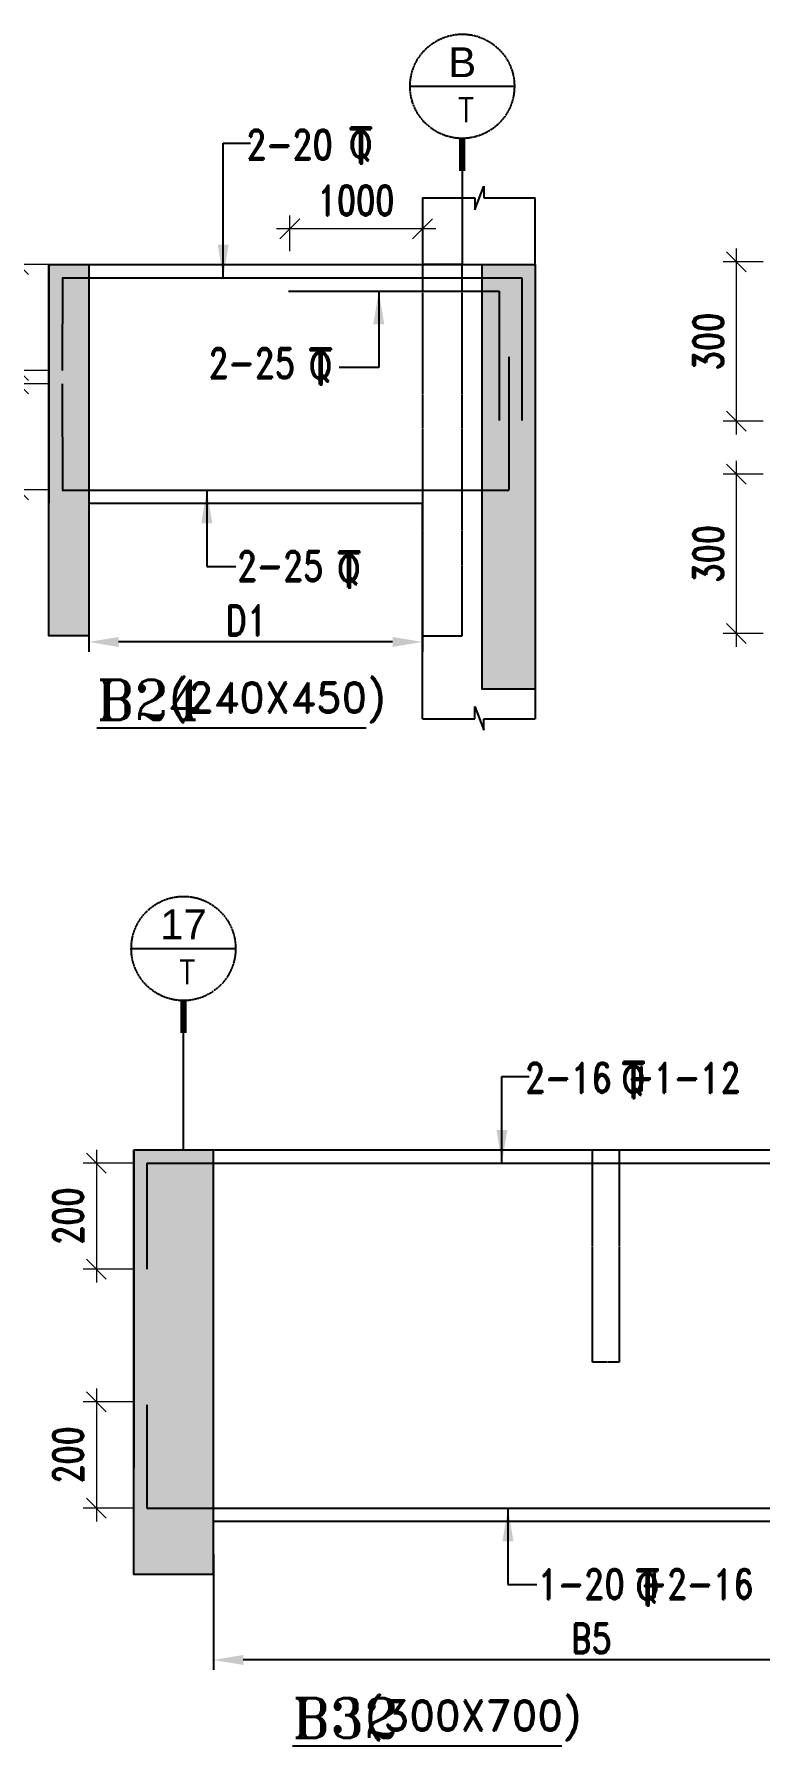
# Model space of a CAD drawing. Header units: millimetres. Extents: x 2061841 to 105821645, y -77612 to 48520811.
# Drawn here: x 2657337 to 2662806, y 15112 to 28011 of the extents above; entities that cross this region are included whole.
import ezdxf
from ezdxf.enums import TextEntityAlignment as Align

# ---------------------------------------------------------------- set-up
doc = ezdxf.new("R2010")
doc.units = ezdxf.units.MM
doc.header["$LTSCALE"] = 10
doc.header["$MEASUREMENT"] = 0
for name, pattern in [('$0$HIDDEN', [0.375, 0.25, -0.125]), ('BASEMENT COLUMN SETTING OUT-PART 2_R4$0$CENTER', [2, 1.25, -0.25, 0.25, -0.25]), ('CENTER', [2, 1.25, -0.25, 0.25, -0.25])]:
    doc.linetypes.add(name, pattern=pattern)
for name, color, linetype in [('A-Grid-Tower', 8, 'CENTER'), ('BASEMENT COLUMN SETTING OUT-PART 2_R4$0$A-GRID-MAIN', 2, 'BASEMENT COLUMN SETTING OUT-PART 2_R4$0$CENTER'), ('BEAM', 4, 'Continuous'), ('BEAM HATCH', 252, 'Continuous'), ('BEAM STIRRUPS', 3, 'Continuous'), ('LEADER', 3, 'Continuous'), ('REIN', 1, 'Continuous'), ('SHEET', 7, 'Continuous'), ('VIN_BEAM', 4, 'Continuous')]:
    doc.layers.add(name, color=color, linetype=linetype)
doc.layers.add('TEXT', color=2, linetype='Continuous', lineweight=25)
doc.layers.add('VIN_SLAB DIMENSION', color=3, linetype='Continuous', lineweight=13)
doc.styles.add('200', font='romand.shx', dxfattribs={"width": 0.8, "height": 225})
doc.styles.add('BASEMENT COLUMN SETTING OUT-PART 2_R4$0$MAS-TXTL', font='arial.ttf', dxfattribs={"height": 200})
doc.styles.add('BASEMENT COLUMN SETTING OUT-PART 2_R4$0$MAS-TXTS', font='romans.shx', dxfattribs={"width": 0.8, "height": 180})
doc.styles.add('PK', font='romand.shx', dxfattribs={"width": 0.7, "height": 225})
doc.styles.add('PRP 100', font='romand.shx', dxfattribs={"width": 0.75})
doc.styles.add('RD', font='romand.shx', dxfattribs={"width": 0.9, "height": 225})
doc.styles.add('ROMAND', font='romand', dxfattribs={"height": 200})
doc.styles.add('RT', font='romant.shx', dxfattribs={"height": 250})
doc.dimstyles.new('dim', dxfattribs={"dimtxt": 225, "dimasz": 150, "dimexe": 100, "dimexo": 100, "dimgap": 100, "dimtad": 1, "dimdec": 0, "dimlfac": -1, "dimrnd": 5, "dimdsep": 46, "dimtxsty": 'PRP 100', "dimblk": 'OBLIQUE', "dimcen": 1.5, "dimdle": 100, "dimclrd": 3, "dimclre": 3, "dimclrt": 2, "dimadec": 0, "dimazin": 0, "dimtfac": 1, "dimtdec": 0, "dimtix": 1, "dimtmove": 0, "dimatfit": 3, "dimldrblk": 'OBLIQUE', "dimfxl": 200, "dimlwd": -1, "dimlwe": -1, "dimarcsym": 0})
doc.dimstyles.new('GR', dxfattribs={"dimtxt": 225, "dimasz": 100, "dimexe": 50, "dimexo": 50, "dimgap": 40, "dimtad": 1, "dimdec": 0, "dimzin": 0, "dimdsep": 46, "dimtxsty": 'RD', "dimblk1": 'OBLIQUE', "dimblk2": 'OBLIQUE', "dimsah": 1, "dimcen": 0, "dimdle": 100, "dimclrd": 3, "dimclre": 3, "dimclrt": 2, "dimadec": 0, "dimazin": 0, "dimtfac": 1, "dimtdec": 0, "dimtix": 1, "dimtmove": 0, "dimatfit": 3, "dimfxl": 1, "dimtolj": 1, "dimtzin": 0, "dimarcsym": 0})
doc.dimstyles.new('GR2', dxfattribs={"dimtxt": 225, "dimasz": 100, "dimexe": 75, "dimexo": 75, "dimgap": 50, "dimtad": 1, "dimdec": 0, "dimdsep": 46, "dimtxsty": '200', "dimblk1": 'OBLIQUE', "dimblk2": 'OBLIQUE', "dimsah": 1, "dimcen": 50, "dimdle": 75, "dimclrd": 3, "dimclre": 3, "dimclrt": 2, "dimadec": 0, "dimazin": 0, "dimtfac": 1, "dimtdec": 0, "dimtix": 1, "dimtmove": 0, "dimatfit": 3, "dimldrblk": 'OBLIQUE', "dimfxl": 1, "dimtolj": 1, "dimtzin": 0, "dimarcsym": 0})

# ---------------------------------------------------------------- blocks, each defined once
blk = doc.blocks.new('A$C33BE299A')
at = {"layer": 'SHEET', "color": 4, "style": 'ROMAND'}
for s, height, p in [('T', 170, (-16.2, 0)), ('Q', 125, (-14.4, 26.9))]:
    blk.add_text(s, height=height, dxfattribs=at).set_placement(p)
blk = doc.blocks.new('*D2507')
at = {"layer": 'BEAM STIRRUPS', "color": 3, "lineweight": -2, "ltscale": 0.25, "transparency": 16777216}
for p, q in [((2657748, 24228), (2657748, 23356)), ((2660263, 24171), (2660263, 23356)), ((2660038, 23431), (2657973, 23431))]:
    blk.add_line(p, q, dxfattribs=at)
at = {"layer": 'BEAM STIRRUPS', "color": 3, "linetype": 'Continuous', "ltscale": 0.25, "transparency": 16777216}
for points in [[(2657973, 23468), (2657973, 23393), (2657748, 23431)], [(2660038, 23468), (2660038, 23393), (2660263, 23431)]]:
    blk.add_solid(points, dxfattribs=at)
at = {"layer": 'Defpoints', "color": 0, "linetype": 'Continuous', "ltscale": 0.25, "transparency": 16777216}
for p in [(2657748, 24303, 2), (2660263, 24246, 46), (2657748, 23431)]:
    blk.add_point(p, dxfattribs=at)
at = {"layer": 'BEAM STIRRUPS', "color": 2, "linetype": 'Continuous', "ltscale": 0.25, "transparency": 16777216, "insert": (2658937, 23593), "char_height": 225, "attachment_point": 5, "rotation": 360, "style": '200'}
blk.add_mtext('\\A1;D1', dxfattribs=at)
blk = doc.blocks.new('_Oblique')
at = {"color": 0, "linetype": 'ByBlock', "lineweight": -2}
blk.add_line((-0.5, -0.5), (0.5, 0.5), dxfattribs=at)
blk = doc.blocks.new('*D2195')
at = {"layer": 'BEAM STIRRUPS', "color": 3, "lineweight": -2, "ltscale": 0.25, "transparency": 16777216}
for p, q in [((2664387, 16728), (2664387, 15683)), ((2658687, 16555), (2658687, 15683)), ((2664162, 15758), (2658912, 15758))]:
    blk.add_line(p, q, dxfattribs=at)
at = {"layer": 'BEAM STIRRUPS', "color": 3, "linetype": 'Continuous', "ltscale": 0.25, "transparency": 16777216}
for points in [[(2658912, 15796), (2658912, 15721), (2658687, 15758)], [(2664162, 15796), (2664162, 15721), (2664387, 15758)]]:
    blk.add_solid(points, dxfattribs=at)
at = {"layer": 'Defpoints', "color": 0, "linetype": 'Continuous', "ltscale": 0.25, "transparency": 16777216}
for p in [(2664387, 16803, 46), (2658687, 16630, 2), (2658687, 15758)]:
    blk.add_point(p, dxfattribs=at)
at = {"layer": 'BEAM STIRRUPS', "color": 2, "linetype": 'Continuous', "ltscale": 0.25, "transparency": 16777216, "insert": (2661537, 15921), "char_height": 225, "attachment_point": 5, "rotation": 360, "style": '200'}
blk.add_mtext('\\A1;B5', dxfattribs=at)
blk = doc.blocks.new('*D2153')
at = {"layer": 'Defpoints', "color": 0, "transparency": 16777216}
for p in [(2659263, 26545), (2659263, 26276, 0), (2660263, 26276, 0)]:
    blk.add_point(p, dxfattribs=at)
at = {"layer": 'VIN_SLAB DIMENSION', "color": 3, "transparency": 16777216}
for p, q in [((2659263, 26376), (2659263, 26645)), ((2660263, 26376), (2660263, 26645)), ((2660363, 26545), (2659163, 26545))]:
    blk.add_line(p, q, dxfattribs=at)
at = {"layer": 'VIN_SLAB DIMENSION', "color": 3, "transparency": 16777216, "xscale": 150, "yscale": 150, "zscale": 150, "rotation": 180}
blk.add_blockref('_Oblique', (2659263, 26545), dxfattribs=at)
at = {"layer": 'VIN_SLAB DIMENSION', "color": 3, "transparency": 16777216, "xscale": 150, "yscale": 150, "zscale": 150}
blk.add_blockref('_Oblique', (2660263, 26545), dxfattribs=at)
at = {"layer": 'VIN_SLAB DIMENSION', "color": 2, "transparency": 16777216, "insert": (2659763, 26758), "char_height": 225, "attachment_point": 5, "style": 'PRP 100'}
blk.add_mtext('1000', dxfattribs=at)
blk = doc.blocks.new('OBLIQUE')
blk = doc.blocks.new('BASEMENT COLUMN SETTING OUT-PART 2_R4$0$GRID TARGET1')
blk.add_wipeout([(393, -655), (392, -641), (392, -628), (390, -614), (389, -600), (387, -587), (384, -573), (381, -560), (377, -547), (373, -534), (369, -521), (364, -508), (359, -495), (353, -483), (347, -471), (340, -459), (333, -447), (325, -435), (318, -424), (309, -413), (301, -403), (292, -392), (282, -382), (273, -373), (263, -363), (252, -354), (242, -346), (231, -337), (220, -330), (208, -322), (196, -315), (184, -308), (172, -302), (160, -296), (147, -291), (134, -286), (121, -282), (108, -278), (95, -274), (82, -271), (68, -268), (55, -266), (41, -265), (27, -263), (14, -263), (0, -262), (-14, -263), (-27, -263), (-41, -265), (-55, -266), (-68, -268), (-82, -271), (-95, -274), (-108, -278), (-121, -282), (-134, -286), (-147, -291), (-160, -296), (-172, -302), (-184, -308), (-196, -315), (-208, -322), (-220, -330), (-231, -337), (-242, -346), (-252, -354), (-263, -363), (-273, -373), (-282, -382), (-292, -392), (-301, -403), (-309, -413), (-318, -424), (-325, -435), (-333, -447), (-340, -459), (-347, -471), (-353, -483), (-359, -495), (-364, -508), (-369, -521), (-373, -534), (-377, -547), (-381, -560), (-384, -573), (-387, -587), (-389, -600), (-390, -614), (-392, -628), (-392, -641), (-393, -655), (-392, -669), (-392, -682), (-390, -696), (-389, -710), (-387, -723), (-384, -737), (-381, -750), (-377, -763), (-373, -776), (-369, -789), (-364, -802), (-359, -815), (-353, -827), (-347, -839), (-340, -851), (-333, -863), (-325, -875), (-318, -886), (-309, -897), (-301, -907), (-292, -918), (-282, -928), (-273, -937), (-263, -947), (-252, -956), (-242, -964), (-231, -973), (-220, -981), (-208, -988), (-196, -995), (-184, -1002), (-172, -1008), (-160, -1014), (-147, -1019), (-134, -1024), (-121, -1028), (-108, -1032), (-95, -1036), (-82, -1039), (-68, -1042), (-55, -1044), (-41, -1046), (-27, -1047), (-14, -1047), (0, -1048), (14, -1047), (27, -1047), (41, -1046), (55, -1044), (68, -1042), (82, -1039), (95, -1036), (108, -1032), (121, -1028), (134, -1024), (147, -1019), (160, -1014), (172, -1008), (184, -1002), (196, -995), (208, -988), (220, -981), (231, -973), (242, -964), (252, -956), (263, -947), (273, -937), (282, -928), (292, -918), (301, -907), (309, -897), (318, -886), (325, -875), (333, -863), (340, -851), (347, -839), (353, -827), (359, -815), (364, -802), (369, -789), (373, -776), (377, -763), (381, -750), (384, -737), (387, -723), (389, -710), (390, -696), (392, -682), (392, -669)])
blk.add_line((-393, -655), (393, -655))
at = {"const_width": 48.8}
blk.add_lwpolyline([(0, -1048), (0, -1292)], dxfattribs=at)
blk.add_circle((0, -655), 393)
for tag, height, style, p in [('AS', 225, 'BASEMENT COLUMN SETTING OUT-PART 2_R4$0$MAS-TXTL', (0, -586)), ('REF', 180, 'BASEMENT COLUMN SETTING OUT-PART 2_R4$0$MAS-TXTS', (29, -925))]:
    blk.add_attdef(tag, text='', height=height, dxfattribs=dict(style=style)).set_placement(p, align=Align.CENTER)
blk = doc.blocks.new('*D1400')
at = {"layer": 'Defpoints', "color": 0, "transparency": 16777216}
for p in [(2657548, 26276, 52), (2657218, 25476), (2657548, 25476, 51)]:
    blk.add_point(p, dxfattribs=at)
at = {"layer": 'VIN_SLAB DIMENSION', "color": 3, "transparency": 16777216}
for p, q in [((2657218, 26376), (2657218, 25376)), ((2657448, 26276), (2657118, 26276)), ((2657448, 25476), (2657118, 25476))]:
    blk.add_line(p, q, dxfattribs=at)
at = {"layer": 'VIN_SLAB DIMENSION', "color": 3, "transparency": 16777216, "xscale": 150, "yscale": 150, "zscale": 150}
for p, rotation in [((2657218, 26276), 90), ((2657218, 25476), 270)]:
    blk.add_blockref('_Oblique', p, dxfattribs=dict(at, rotation=rotation))
at = {"layer": 'VIN_SLAB DIMENSION', "color": 2, "transparency": 16777216, "insert": (2657006, 25876), "char_height": 225, "attachment_point": 5, "rotation": 90, "style": 'PRP 100'}
blk.add_mtext('200', dxfattribs=at)
blk = doc.blocks.new('*D1401')
at = {"layer": 'Defpoints', "color": 0, "transparency": 16777216}
for p in [(2657548, 25376, 52), (2657218, 24576), (2657548, 24576, 51)]:
    blk.add_point(p, dxfattribs=at)
at = {"layer": 'VIN_SLAB DIMENSION', "color": 3, "transparency": 16777216}
for p, q in [((2657218, 25476), (2657218, 24476)), ((2657448, 25376), (2657118, 25376)), ((2657448, 24576), (2657118, 24576))]:
    blk.add_line(p, q, dxfattribs=at)
at = {"layer": 'VIN_SLAB DIMENSION', "color": 3, "transparency": 16777216, "xscale": 150, "yscale": 150, "zscale": 150}
for p, rotation in [((2657218, 25376), 90), ((2657218, 24576), 270)]:
    blk.add_blockref('_Oblique', p, dxfattribs=dict(at, rotation=rotation))
at = {"layer": 'VIN_SLAB DIMENSION', "color": 2, "transparency": 16777216, "insert": (2657006, 24976), "char_height": 225, "attachment_point": 5, "rotation": 90, "style": 'PRP 100'}
blk.add_mtext('200', dxfattribs=at)
blk = doc.blocks.new('*D1402')
at = {"layer": 'Defpoints', "color": 0, "transparency": 16777216}
for p in [(2662931, 26295), (2662629, 25095), (2662931, 25095)]:
    blk.add_point(p, dxfattribs=at)
at = {"layer": 'VIN_SLAB DIMENSION', "color": 3, "transparency": 16777216}
for p, q in [((2662629, 26395), (2662629, 24995)), ((2662831, 26295), (2662529, 26295)), ((2662831, 25095), (2662529, 25095))]:
    blk.add_line(p, q, dxfattribs=at)
at = {"layer": 'VIN_SLAB DIMENSION', "color": 3, "transparency": 16777216, "xscale": 150, "yscale": 150, "zscale": 150}
for p, rotation in [((2662629, 26295), 90), ((2662629, 25095), 270)]:
    blk.add_blockref('_Oblique', p, dxfattribs=dict(at, rotation=rotation))
at = {"layer": 'VIN_SLAB DIMENSION', "color": 2, "transparency": 16777216, "insert": (2662417, 25695), "char_height": 225, "attachment_point": 5, "rotation": 90, "style": 'PRP 100'}
blk.add_mtext('300', dxfattribs=at)
blk = doc.blocks.new('*D1403')
at = {"layer": 'Defpoints', "color": 0, "transparency": 16777216}
for p in [(2662931, 24695), (2662629, 23495), (2662931, 23495)]:
    blk.add_point(p, dxfattribs=at)
at = {"layer": 'VIN_SLAB DIMENSION', "color": 3, "transparency": 16777216}
for p, q in [((2662629, 24795), (2662629, 23395)), ((2662831, 24695), (2662529, 24695)), ((2662831, 23495), (2662529, 23495))]:
    blk.add_line(p, q, dxfattribs=at)
at = {"layer": 'VIN_SLAB DIMENSION', "color": 3, "transparency": 16777216, "xscale": 150, "yscale": 150, "zscale": 150}
for p, rotation in [((2662629, 24695), 90), ((2662629, 23495), 270)]:
    blk.add_blockref('_Oblique', p, dxfattribs=dict(at, rotation=rotation))
at = {"layer": 'VIN_SLAB DIMENSION', "color": 2, "transparency": 16777216, "insert": (2662417, 24095), "char_height": 225, "attachment_point": 5, "rotation": 90, "style": 'PRP 100'}
blk.add_mtext('300', dxfattribs=at)
blk = doc.blocks.new('*D1422')
at = {"layer": 'Defpoints', "color": 0, "transparency": 16777216}
for p in [(2658187, 19503, 52), (2657805, 18703), (2658187, 18703, 51)]:
    blk.add_point(p, dxfattribs=at)
at = {"layer": 'VIN_SLAB DIMENSION', "color": 3, "transparency": 16777216}
for p, q in [((2658087, 19503), (2657705, 19503)), ((2657805, 19603), (2657805, 18603)), ((2658087, 18703), (2657705, 18703))]:
    blk.add_line(p, q, dxfattribs=at)
at = {"layer": 'VIN_SLAB DIMENSION', "color": 3, "transparency": 16777216, "xscale": 150, "yscale": 150, "zscale": 150}
for p, rotation in [((2657805, 19503), 90), ((2657805, 18703), 270)]:
    blk.add_blockref('_Oblique', p, dxfattribs=dict(at, rotation=rotation))
at = {"layer": 'VIN_SLAB DIMENSION', "color": 2, "transparency": 16777216, "insert": (2657592, 19103), "char_height": 225, "attachment_point": 5, "rotation": 90, "style": 'PRP 100'}
blk.add_mtext('200', dxfattribs=at)
blk = doc.blocks.new('*D1423')
at = {"layer": 'Defpoints', "color": 0, "transparency": 16777216}
for p in [(2658187, 17703, 52), (2657805, 16903), (2658187, 16903, 51)]:
    blk.add_point(p, dxfattribs=at)
at = {"layer": 'VIN_SLAB DIMENSION', "color": 3, "transparency": 16777216}
for p, q in [((2657805, 17803), (2657805, 16803)), ((2658087, 17703), (2657705, 17703)), ((2658087, 16903), (2657705, 16903))]:
    blk.add_line(p, q, dxfattribs=at)
at = {"layer": 'VIN_SLAB DIMENSION', "color": 3, "transparency": 16777216, "xscale": 150, "yscale": 150, "zscale": 150}
for p, rotation in [((2657805, 17703), 90), ((2657805, 16903), 270)]:
    blk.add_blockref('_Oblique', p, dxfattribs=dict(at, rotation=rotation))
at = {"layer": 'VIN_SLAB DIMENSION', "color": 2, "transparency": 16777216, "insert": (2657592, 17303), "char_height": 225, "attachment_point": 5, "rotation": 90, "style": 'PRP 100'}
blk.add_mtext('200', dxfattribs=at)

msp = doc.modelspace()

# ---------------------------------------------------------------- hatches: boundary and pattern name
at = {"layer": 'BEAM HATCH'}
h = msp.add_hatch(color=252, dxfattribs=at)
h.paths.add_polyline_path([(2657448.1, 26275.6), (2657748.1, 26275.6), (2657748.1, 23475.6), (2657448.1, 23475.6), (2657448.1, 26275.6)])
h.paths.add_polyline_path([(2658760.5, 23818.4), (2659113, 23818.4), (2659113, 23368.4), (2658760.5, 23368.4)], flags=9)
for points in [[(2660713.2, 26275.6), (2661113.2, 26275.6), (2661113.2, 23075.6), (2660713.2, 23075.6)], [(2658086.7, 19603.1), (2658686.7, 19603.1), (2658686.7, 16403.1), (2658086.7, 16403.1)]]:
    msp.add_hatch(color=252, dxfattribs=at).paths.add_polyline_path(points)

# ---------------------------------------------------------------- linework, layer by layer
at = {"layer": 'A-Grid-Tower', "color": 6}
for p, q in [((2660563.1, 26981.5, 0), (2660563.1, 26275.6, 0)), ((2658461.7, 19603.1, 103.1), (2658461.7, 20483.5, 103.1))]:
    msp.add_line(p, q, dxfattribs=at)
at = {"layer": 'BEAM'}
for p, q in [((2660658.2, 26686.6, 0), (2660725, 26864.8, 0)), ((2660725, 26864.8, 0), (2660725, 26778.9, 0)), ((2660263.1, 26778.9, 0), (2660263.1, 26275.6, 0)), ((2660263.1, 26778.9, 0), (2660658.2, 26778.9, 0)), ((2660658.2, 26778.9, 0), (2660658.2, 26686.6, 0)), ((2660725, 26778.9, 0), (2661113.2, 26778.9, 0)), ((2661113.2, 26275.6, 0), (2661113.2, 26778.9, 0)), ((2657448.1, 26275.6, 0), (2657448.1, 24475.6, 0)), ((2657448.1, 26275.6, 0), (2661113.2, 26275.6, 0)), ((2657448.1, 26275.6, 0), (2657448.1, 24475.6, 0)), ((2661113.2, 26275.6, 0), (2661113.2, 24475.6, 0)), ((2661113.2, 26175.6, 0), (2661113.2, 24575.6, 0)), ((2657748.1, 24475.6, 0), (2660263.1, 24475.6, 0)), ((2660263.1, 22851.9, 0), (2660263.1, 24475.6, 0)), ((2661113.2, 24475.6, 0), (2661113.2, 22851.9, 0)), ((2660263.1, 22851.9, 0), (2660658.2, 22851.9, 0)), ((2660658.2, 22851.9, 0), (2660658.2, 22944.1, 0)), ((2660658.2, 22944.1, 0), (2660725, 22766, 0)), ((2660725, 22851.9, 0), (2661113.2, 22851.9, 0)), ((2660725, 22766, 0), (2660725, 22851.9, 0)), ((2658086.7, 19603.1, 103.1), (2658086.7, 17203.1, 103.1)), ((2658086.7, 19603.1, 103.1), (2664736.7, 19603.1, 103.1)), ((2658686.7, 16803.1, 103.1), (2664386.7, 16803.1, 103.1))]:
    msp.add_line(p, q, dxfattribs=at)
for points, elevation in [([(2657448.1, 26275.6), (2657748.1, 26275.6), (2657748.1, 23475.6), (2657448.1, 23475.6)], 0), ([(2660713.2, 26275.6), (2661113.2, 26275.6), (2661113.2, 23075.6), (2660713.2, 23075.6)], 0), ([(2658086.7, 19603.1), (2658686.7, 19603.1), (2658686.7, 16403.1), (2658086.7, 16403.1)], 103.1)]:
    msp.add_lwpolyline(points, close=True, dxfattribs=dict(at, elevation=elevation))
at = {"layer": 'REIN'}
for p, q in [((2657548.1, 26175.6, 0), (2661013.2, 26175.6, 0)), ((2657549, 26175.6, 0), (2657548.1, 25475.6, 0)), ((2659254.1, 26075.6, 0), (2660840.4, 26075.6, 0)), ((2660840.4, 26075.6, 0), (2660840.4, 25099.9, 0)), ((2661013.2, 26175.6, 0), (2661013.2, 25099.9, 0)), ((2660913.2, 25580.7, 0), (2660913.2, 24575.6, 0)), ((2657548.1, 25375.6, 0), (2657549, 24575.6, 0)), ((2657548.1, 24575.6, 0), (2660913.2, 24575.6, 0)), ((2658186.7, 19503.1, 103.1), (2664665.9, 19503.1, 103.1)), ((2658186.7, 19503.1, 103.1), (2658186.7, 18703.1, 103.1)), ((2658186.7, 17682, 103.1), (2658186.7, 16903.1, 103.1)), ((2658186.7, 16903.1, 103.1), (2664665.9, 16903.1, 103.1))]:
    msp.add_line(p, q, dxfattribs=at)
at = {"layer": 'VIN_BEAM', "linetype": '$0$HIDDEN'}
for points, elevation in [([(2660563.2, 26275.6), (2660263.1, 26275.6), (2660263.1, 23475.6), (2660563.2, 23475.6)], 0), ([(2661545.6, 19603.1), (2661745.6, 19603.1), (2661745.6, 18003.1), (2661545.6, 18003.1)], 103.1)]:
    msp.add_lwpolyline(points, close=True, dxfattribs=dict(at, elevation=elevation))

# ---------------------------------------------------------------- block references
at = {"layer": 'TEXT', "color": 2, "xscale": 1.600000001490116, "yscale": 1.600000001490116, "zscale": 1.600000001490116}
for p in [(2659726.2, 27035.9, 243658), (2659423.1, 25370, 243658), (2659637.1, 23841, 243658), (2661780.9, 19993.1, 243761.1), (2661887.2, 16168.5, 243761.1)]:
    msp.add_blockref('A$C33BE299A', p, dxfattribs=at)

# ---------------------------------------------------------------- texts
at = {"layer": 'TEXT', "color": 2, "style": 'PK', "width": 0.8}
for s, p in [('2-20', (2658933.5, 27066.2, -0.2)), ('2-16 +1-12', (2661034.6, 20033.4, 102.9))]:
    msp.add_text(s, height=225, dxfattribs=at).set_placement(p)
for s, p in [('2-25', (2658648.6, 25419, 0)), ('2-25', (2658862.6, 23890, 0)), ('1-20 +2-16', (2661132.7, 16217.5, 103.1))]:
    msp.add_text(s, height=225, rotation=0, dxfattribs=at).set_placement(p)
at = {"layer": 'TEXT', "color": 1, "style": 'RT'}
for s, p in [('%%UB24      ', (2658823.6, 22994, 0)), ('%%UB32      ', (2660298.7, 15321.5, 103.1))]:
    msp.add_text(s, height=300, dxfattribs=at).set_placement(p, align=Align.MIDDLE_CENTER)
at = {"layer": 'TEXT', "color": 2, "style": 'RD'}
for s, p in [('(240X450)', (2658361.5, 22900, 0)), ('(300X700)', (2659836.6, 15227.5, 103.1))]:
    msp.add_text(s, height=225, dxfattribs=at).set_placement(p)

# ---------------------------------------------------------------- dimensions: what is measured, and where the dimension line sits
at = {"layer": 'BEAM STIRRUPS', "linetype": 'Continuous', "ltscale": 0.25}
for base, p1, p2, text, override, picture, middle in [((2657748.1, 23430.9, 0), (2660263.1, 24246.1, 46.4), (2657748.1, 24302.5, 1.6), 'D1', {"dimasz": 225, "dimfxl": 3, "dimarcsym": 2}, '*D2507', (2658936.7, 23430.9, 0)), ((2658686.7, 15758.4, 103.1), (2664386.7, 16803.1, 149.6), (2658686.7, 16630, 104.8), 'B5', {"dimasz": 225, "dimtxsty": '200', "dimfxl": 3, "dimarcsym": 2}, '*D2195', (2661536.7, 15758.4, 103.1))]:
    dim = msp.add_linear_dim(base=base, p1=p1, p2=p2, angle=179.99996, text=text, dimstyle='GR2', override=override, dxfattribs=at)
    dim.commit()
    dim.dimension.update_dxf_attribs({"geometry": picture, "text_midpoint": middle, "dimtype": 160})
at = {"layer": 'VIN_SLAB DIMENSION'}
dim = msp.add_linear_dim(base=(2659263.1, 26545.3, 0), p1=(2660263.1, 26275.6, 0), p2=(2659263.1, 26275.6, 0), dimstyle='dim', dxfattribs=at)
dim.commit()
dim.dimension.update_dxf_attribs({"geometry": '*D2153', "text_midpoint": (2659763.1, 26757.8, 0)})
for base, p1, p2, picture, middle in [((2657218.3, 25475.6, 0), (2657548.1, 26275.6, 51.6), (2657548.1, 25475.6, 51.2), '*D1400', (2657005.8, 25875.6, 0)), ((2657218.3, 24575.6, 0), (2657548.1, 25375.6, 51.6), (2657548.1, 24575.6, 51.2), '*D1401', (2657005.8, 24975.6, 0)), ((2657804.9, 18703.1, 103.1), (2658186.7, 19503.1, 154.7), (2658186.7, 18703.1, 154.3), '*D1422', (2657592.4, 19103.1, 103.1)), ((2657804.9, 16903.1, 103.1), (2658186.7, 17703.1, 154.7), (2658186.7, 16903.1, 154.3), '*D1423', (2657592.4, 17303.1, 103.1))]:
    dim = msp.add_linear_dim(base=base, p1=p1, p2=p2, angle=90, text='200', dimstyle='dim', dxfattribs=at)
    dim.commit()
    dim.dimension.update_dxf_attribs({"geometry": picture, "text_midpoint": middle})
for base, p1, p2, picture, middle in [((2662629, 25095.4), (2662930.7, 26295.4), (2662930.7, 25095.4), '*D1402', (2662416.5, 25695.4)), ((2662629, 23495.4, 0), (2662930.7, 24695.4, 0), (2662930.7, 23495.4, 0), '*D1403', (2662416.5, 24095.4, 0))]:
    dim = msp.add_linear_dim(base=base, p1=p1, p2=p2, angle=90, text='300', dimstyle='dim', override={"dimtxsty": 'PRP 100', "dimldrblk": 'OBLIQUE'}, dxfattribs=at)
    dim.commit()
    dim.dimension.update_dxf_attribs({"geometry": picture, "text_midpoint": middle})

# ---------------------------------------------------------------- leaders
at = {"layer": 'LEADER', "color": 3}
for points in [[(2658761.1, 26175.3, 0), (2658761.1, 27188.8, 0), (2658966.7, 27188.8, 0)], [(2659934, 26075.6, 0), (2659934, 25498.4, 0), (2659635.8, 25498.4, 0)], [(2658637.6, 24575.6, 0), (2658637.6, 23998.4, 0), (2658855.7, 23998.4, 0)], [(2660862.2, 19502.7, 103.1), (2660862.2, 20156, 103.1), (2661067.8, 20156, 103.1)], [(2660907.7, 16903.1, 103.1), (2660907.7, 16325.9, 103.1), (2661125.8, 16325.9, 103.1)]]:
    msp.add_leader(points, dimstyle='GR', override={"dimasz": 250}, dxfattribs=at)

# ---------------------------------------------------------------- next in the draw order: block references
at = {"layer": 'BASEMENT COLUMN SETTING OUT-PART 2_R4$0$A-GRID-MAIN', "color": 240, "true_color": 0xed1f24}
for p, values in [((2660563.1, 28273.3, 0), {'REF': 'T', 'AS': 'B'}), ((2658461.7, 21775.3, 103.1), {'REF': 'T', 'AS': '17'})]:
    msp.add_blockref('BASEMENT COLUMN SETTING OUT-PART 2_R4$0$GRID TARGET1', p, dxfattribs=at).add_auto_attribs(values)

doc.saveas('drawing.dxf')
